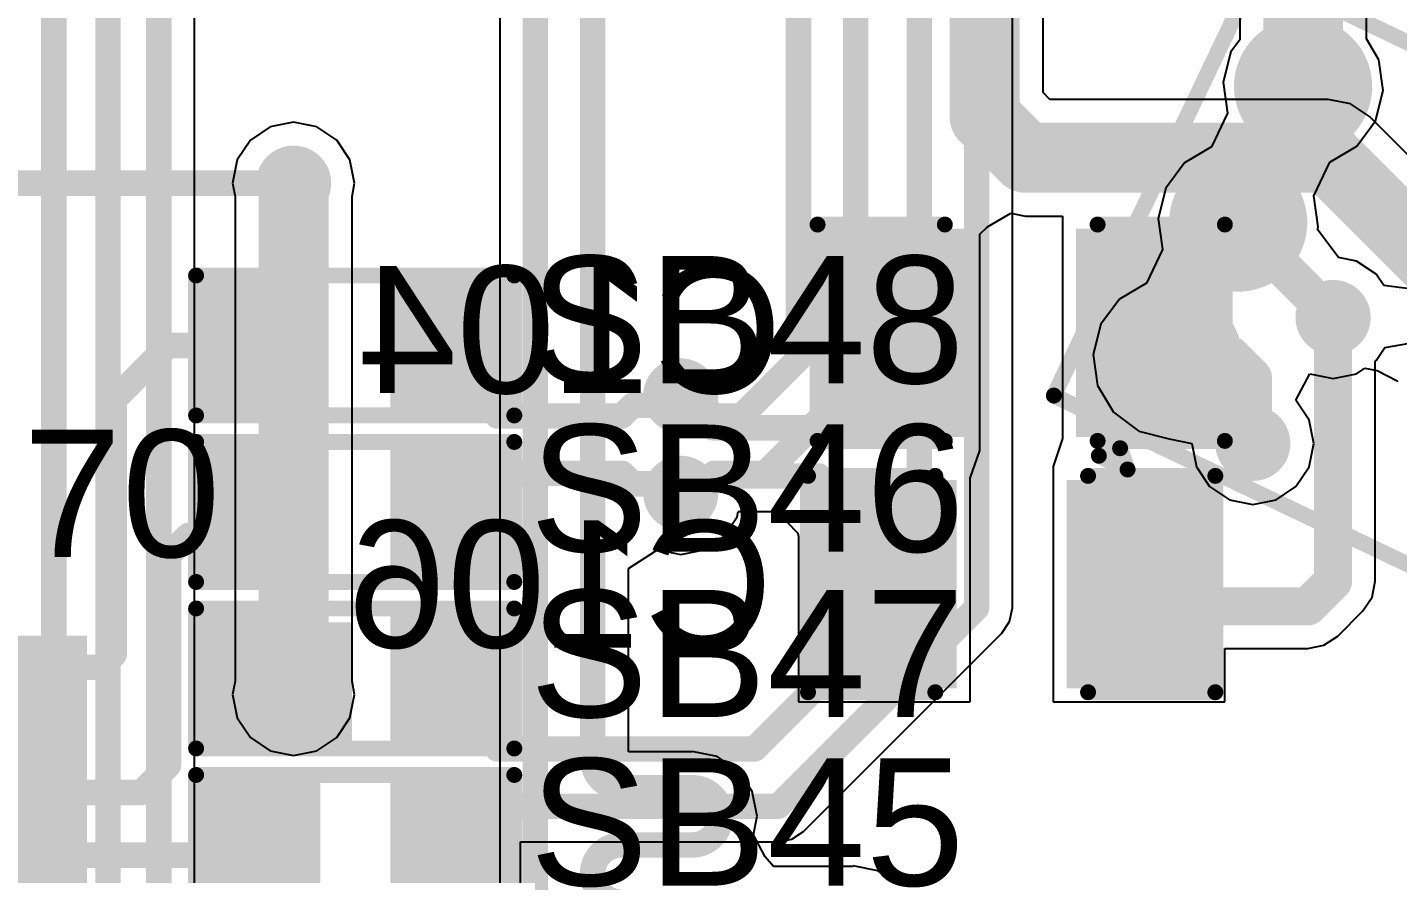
# Model space of a CAD drawing. Header units: millimetres. Extents: x -0.71 to 2.98, y -0.65 to 2.9.
# Drawn here: x 2.1167 to 2.5473, y 0.309 to 0.575 of the extents above; entities that cross this region are included whole.
import ezdxf

# ---------------------------------------------------------------- set-up
doc = ezdxf.new("R2010")
doc.units = ezdxf.units.MM
doc.header["$MEASUREMENT"] = 0
for name, color, linetype in [('BottomLayer', 5, 'Continuous'), ('BottomOverlay', 54, 'Continuous'), ('BottomPaste', 16, 'Continuous'), ('BottomSolder', 6, 'Continuous'), ('Mechanical2', 216, 'Continuous'), ('PadHoleLayer', 156, 'Continuous'), ('TopLayer', 1, 'Continuous'), ('TopOverlay', 2, 'Continuous'), ('TopPaste', 8, 'Continuous'), ('TopSolder', 216, 'Continuous'), ('ViaHoleLayer', 16, 'Continuous')]:
    doc.layers.add(name, color=color, linetype=linetype)
doc.styles.add('Arial', font='', dxfattribs={"height": 0.2})
doc.styles.get('Arial').set_extended_font_data('Arial')

# ---------------------------------------------------------------- blocks, each defined once
blk = doc.blocks.new('SPM0687LR5H_1_187')
at = {"layer": 'BottomSolder'}
h = blk.add_hatch(color=6, dxfattribs=at)
edge = h.paths.add_edge_path()
edge.add_arc((0, -0.03594), 0.004, 0, 360)
at = {"layer": 'PadHoleLayer'}
h = blk.add_hatch(color=156, dxfattribs=at)
edge = h.paths.add_edge_path()
edge.add_arc((0, -0.03594), 0.02018, 0, 360)
at = {"layer": 'TopLayer'}
h = blk.add_hatch(color=1, dxfattribs=at)
edge = h.paths.add_edge_path()
edge.add_arc((-0.0474, 0.06705), 0.01772, 0, 360)
h = blk.add_hatch(color=1, dxfattribs=at)
edge = h.paths.add_edge_path()
edge.add_arc((0, 0.06705), 0.01772, 0, 360)
h = blk.add_hatch(color=1, dxfattribs=at)
edge = h.paths.add_edge_path()
edge.add_arc((0.0474, 0.06705), 0.01772, 0, 360)
h = blk.add_hatch(color=1, dxfattribs=at)
edge = h.paths.add_edge_path()
edge.add_arc((0, -0.03594), 0.03299, 0, 360)
h = blk.add_hatch(color=1, dxfattribs=at)
edge = h.paths.add_edge_path()
edge.add_arc((-0.0474, -0.06705), 0.01772, 0, 360)
h = blk.add_hatch(color=1, dxfattribs=at)
edge = h.paths.add_edge_path()
edge.add_arc((0.0474, -0.06705), 0.01772, 0, 360)
at = {"layer": 'TopPaste'}
h = blk.add_hatch(color=8, dxfattribs=at)
edge = h.paths.add_edge_path()
edge.add_arc((-0.0474, 0.06705), 0.01772, 0, 360)
h = blk.add_hatch(color=8, dxfattribs=at)
edge = h.paths.add_edge_path()
edge.add_arc((0, 0.06705), 0.01772, 0, 360)
h = blk.add_hatch(color=8, dxfattribs=at)
edge = h.paths.add_edge_path()
edge.add_arc((0.0474, 0.06705), 0.01772, 0, 360)
h = blk.add_hatch(color=8, dxfattribs=at)
edge = h.paths.add_edge_path()
edge.add_arc((-0.0474, -0.06705), 0.01772, 0, 360)
h = blk.add_hatch(color=8, dxfattribs=at)
edge = h.paths.add_edge_path()
edge.add_arc((0.0474, -0.06705), 0.01772, 0, 360)
at = {"layer": 'TopSolder'}
h = blk.add_hatch(color=216, dxfattribs=at)
edge = h.paths.add_edge_path()
edge.add_arc((-0.0474, 0.06705), 0.02172, 0, 360)
h = blk.add_hatch(color=216, dxfattribs=at)
edge = h.paths.add_edge_path()
edge.add_arc((0, 0.06705), 0.02172, 0, 360)
h = blk.add_hatch(color=216, dxfattribs=at)
edge = h.paths.add_edge_path()
edge.add_arc((0.0474, 0.06705), 0.02172, 0, 360)
h = blk.add_hatch(color=216, dxfattribs=at)
edge = h.paths.add_edge_path()
edge.add_arc((0, -0.03594), 0.03699, 0, 360)
h = blk.add_hatch(color=216, dxfattribs=at)
edge = h.paths.add_edge_path()
edge.add_arc((-0.0474, -0.06705), 0.02172, 0, 360)
h = blk.add_hatch(color=216, dxfattribs=at)
edge = h.paths.add_edge_path()
edge.add_arc((0.0474, -0.06705), 0.02172, 0, 360)
at = {"layer": 'TopOverlay', "const_width": 0.005}
for points in [[(-0.07402, 0.09591), (0.07402, 0.09591)], [(-0.07402, 0.09591), (-0.07402, -0.10591)], [(0.07402, 0.09591), (0.07402, -0.10591)], [(-0.085, 0.075), (-0.08, 0.07)], [(-0.085, 0.075), (-0.085, 0.065)], [(-0.08, 0.07), (-0.085, 0.065)], [(-0.07402, -0.10591), (0.07402, -0.10591)]]:
    blk.add_lwpolyline(points, dxfattribs=at)
at = {"layer": 'TopOverlay', "const_width": 0.0025}
for points in [[(-0.07527, 0.09591, 1), (-0.07277, 0.09591, 1)], [(-0.07527, 0.09591, 1), (-0.07277, 0.09591, 1)], [(0.07277, 0.09591, 1), (0.07527, 0.09591, 1)], [(0.07277, 0.09591, 1), (0.07527, 0.09591, 1)], [(-0.08625, 0.075, 1), (-0.08375, 0.075, 1)], [(-0.08625, 0.075, 1), (-0.08375, 0.075, 1)], [(-0.08125, 0.07, 1), (-0.07875, 0.07, 1)], [(-0.08125, 0.07, 1), (-0.07875, 0.07, 1)], [(-0.08625, 0.065, 1), (-0.08375, 0.065, 1)], [(-0.08625, 0.065, 1), (-0.08375, 0.065, 1)], [(-0.07527, -0.10591, 1), (-0.07277, -0.10591, 1)], [(-0.07527, -0.10591, 1), (-0.07277, -0.10591, 1)], [(0.07277, -0.10591, 1), (0.07527, -0.10591, 1)], [(0.07277, -0.10591, 1), (0.07527, -0.10591, 1)]]:
    blk.add_lwpolyline(points, format="xyb", close=True, dxfattribs=at)
blk = doc.blocks.new('CAP_0805_B_198')
at = {"layer": 'BottomLayer'}
for points in [[(-0.06, 0.03), (-0.02, 0.03), (-0.02, -0.03), (-0.06, -0.03)], [(0.02, 0.03), (0.06, 0.03), (0.06, -0.03), (0.02, -0.03)]]:
    blk.add_hatch(color=5, dxfattribs=at).paths.add_polyline_path(points)
at = {"layer": 'BottomPaste'}
for points in [[(-0.06, 0.03), (-0.02, 0.03), (-0.02, -0.03), (-0.06, -0.03)], [(0.02, 0.03), (0.06, 0.03), (0.06, -0.03), (0.02, -0.03)]]:
    blk.add_hatch(color=16, dxfattribs=at).paths.add_polyline_path(points)
at = {"layer": 'BottomSolder'}
for points in [[(-0.06276, 0.03276), (-0.01724, 0.03276), (-0.01724, -0.03276), (-0.06276, -0.03276)], [(0.01724, 0.03276), (0.06276, 0.03276), (0.06276, -0.03276), (0.01724, -0.03276)]]:
    blk.add_hatch(color=6, dxfattribs=at).paths.add_polyline_path(points)
at = {"layer": 'BottomOverlay', "const_width": 0.005}
for points in [[(-0.064, -0.034), (-0.064, 0.034)], [(-0.064, 0.034), (-0.024, 0.034)], [(0.024, 0.034), (0.064, 0.034)], [(0.064, -0.034), (0.064, 0.034)], [(-0.064, -0.034), (-0.024, -0.034)], [(0.024, -0.034), (0.064, -0.034)]]:
    blk.add_lwpolyline(points, dxfattribs=at)
at = {"layer": 'BottomOverlay', "const_width": 0.0025}
for points in [[(-0.06525, 0.034, 1), (-0.06275, 0.034, 1)], [(-0.06525, 0.034, 1), (-0.06275, 0.034, 1)], [(-0.02525, 0.034, 1), (-0.02275, 0.034, 1)], [(0.02275, 0.034, 1), (0.02525, 0.034, 1)], [(0.06275, 0.034, 1), (0.06525, 0.034, 1)], [(0.06275, 0.034, 1), (0.06525, 0.034, 1)], [(-0.06525, -0.034, 1), (-0.06275, -0.034, 1)], [(-0.06525, -0.034, 1), (-0.06275, -0.034, 1)], [(-0.02525, -0.034, 1), (-0.02275, -0.034, 1)], [(0.02275, -0.034, 1), (0.02525, -0.034, 1)], [(0.06275, -0.034, 1), (0.06525, -0.034, 1)], [(0.06275, -0.034, 1), (0.06525, -0.034, 1)]]:
    blk.add_lwpolyline(points, format="xyb", close=True, dxfattribs=at)
blk = doc.blocks.new('CAP_0805_B_200')
at = {"layer": 'BottomLayer'}
for points in [[(-0.06, 0.03), (-0.02, 0.03), (-0.02, -0.03), (-0.06, -0.03)], [(0.02, 0.03), (0.06, 0.03), (0.06, -0.03), (0.02, -0.03)]]:
    blk.add_hatch(color=5, dxfattribs=at).paths.add_polyline_path(points)
at = {"layer": 'BottomPaste'}
for points in [[(-0.06, 0.03), (-0.02, 0.03), (-0.02, -0.03), (-0.06, -0.03)], [(0.02, 0.03), (0.06, 0.03), (0.06, -0.03), (0.02, -0.03)]]:
    blk.add_hatch(color=16, dxfattribs=at).paths.add_polyline_path(points)
at = {"layer": 'BottomSolder'}
for points in [[(-0.06276, 0.03276), (-0.01724, 0.03276), (-0.01724, -0.03276), (-0.06276, -0.03276)], [(0.01724, 0.03276), (0.06276, 0.03276), (0.06276, -0.03276), (0.01724, -0.03276)]]:
    blk.add_hatch(color=6, dxfattribs=at).paths.add_polyline_path(points)
at = {"layer": 'BottomOverlay', "const_width": 0.005}
for points in [[(-0.064, -0.034), (-0.064, 0.034)], [(-0.064, 0.034), (-0.024, 0.034)], [(0.024, 0.034), (0.064, 0.034)], [(0.064, -0.034), (0.064, 0.034)], [(-0.064, -0.034), (-0.024, -0.034)], [(0.024, -0.034), (0.064, -0.034)]]:
    blk.add_lwpolyline(points, dxfattribs=at)
at = {"layer": 'BottomOverlay', "const_width": 0.0025}
for points in [[(-0.06525, 0.034, 1), (-0.06275, 0.034, 1)], [(-0.06525, 0.034, 1), (-0.06275, 0.034, 1)], [(-0.02525, 0.034, 1), (-0.02275, 0.034, 1)], [(0.02275, 0.034, 1), (0.02525, 0.034, 1)], [(0.06275, 0.034, 1), (0.06525, 0.034, 1)], [(0.06275, 0.034, 1), (0.06525, 0.034, 1)], [(-0.06525, -0.034, 1), (-0.06275, -0.034, 1)], [(-0.06525, -0.034, 1), (-0.06275, -0.034, 1)], [(-0.02525, -0.034, 1), (-0.02275, -0.034, 1)], [(0.02275, -0.034, 1), (0.02525, -0.034, 1)], [(0.06275, -0.034, 1), (0.06525, -0.034, 1)], [(0.06275, -0.034, 1), (0.06525, -0.034, 1)]]:
    blk.add_lwpolyline(points, format="xyb", close=True, dxfattribs=at)
blk = doc.blocks.new('PCM1865DBTR_249')
at = {"layer": 'TopLayer'}
for points in [[(0.1437, 0.13189), (0.08465, 0.13189), (0.08465, 0.1437), (0.1437, 0.1437)], [(0.1437, 0.1122), (0.08465, 0.1122), (0.08465, 0.12402), (0.1437, 0.12402)], [(0.1437, 0.09252), (0.08465, 0.09252), (0.08465, 0.10433), (0.1437, 0.10433)], [(0.1437, 0.07283), (0.08465, 0.07283), (0.08465, 0.08465), (0.1437, 0.08465)]]:
    blk.add_hatch(color=1, dxfattribs=at).paths.add_polyline_path(points)
at = {"layer": 'TopPaste'}
for points in [[(0.1437, 0.13189), (0.08465, 0.13189), (0.08465, 0.1437), (0.1437, 0.1437)], [(0.1437, 0.1122), (0.08465, 0.1122), (0.08465, 0.12402), (0.1437, 0.12402)], [(0.1437, 0.09252), (0.08465, 0.09252), (0.08465, 0.10433), (0.1437, 0.10433)], [(0.1437, 0.07283), (0.08465, 0.07283), (0.08465, 0.08465), (0.1437, 0.08465)]]:
    blk.add_hatch(color=8, dxfattribs=at).paths.add_polyline_path(points)
at = {"layer": 'TopSolder'}
for points in [[(0.1477, 0.12789), (0.08065, 0.12789), (0.08065, 0.1477), (0.1477, 0.1477)], [(0.1477, 0.1082), (0.08065, 0.1082), (0.08065, 0.12802), (0.1477, 0.12802)], [(0.1477, 0.08852), (0.08065, 0.08852), (0.08065, 0.10833), (0.1477, 0.10833)], [(0.1477, 0.06883), (0.08065, 0.06883), (0.08065, 0.08865), (0.1477, 0.08865)]]:
    blk.add_hatch(color=216, dxfattribs=at).paths.add_polyline_path(points)
blk = doc.blocks.new('SOLDER_BRIDGE_255')
at = {"layer": 'TopLayer'}
for points in [[(-0.045, -0.0175), (-0.045, 0.0175), (-0.015, 0.0175), (-0.015, -0.0175)], [(0.015, -0.0175), (0.015, 0.0175), (0.045, 0.0175), (0.045, -0.0175)]]:
    blk.add_hatch(color=1, dxfattribs=at).paths.add_polyline_path(points)
at = {"layer": 'TopPaste'}
for points in [[(-0.045, -0.0175), (-0.045, 0.0175), (-0.015, 0.0175), (-0.015, -0.0175)], [(0.015, -0.0175), (0.015, 0.0175), (0.045, 0.0175), (0.045, -0.0175)]]:
    blk.add_hatch(color=8, dxfattribs=at).paths.add_polyline_path(points)
at = {"layer": 'TopSolder'}
for points in [[(-0.049, -0.0215), (-0.049, 0.0215), (-0.011, 0.0215), (-0.011, -0.0215)], [(0.011, -0.0215), (0.011, 0.0215), (0.049, 0.0215), (0.049, -0.0215)]]:
    blk.add_hatch(color=216, dxfattribs=at).paths.add_polyline_path(points)
at = {"layer": 'TopOverlay', "const_width": 0.005}
for points in [[(-0.05, 0.022), (-0.05, -0.022)], [(0.05, 0.022), (-0.05, 0.022)], [(0.05, 0.022), (0.05, -0.022)], [(0.05, -0.022), (-0.05, -0.022)]]:
    blk.add_lwpolyline(points, dxfattribs=at)
at = {"layer": 'TopOverlay', "const_width": 0.0025}
for points in [[(-0.05125, 0.022, 1), (-0.04875, 0.022, 1)], [(-0.05125, 0.022, 1), (-0.04875, 0.022, 1)], [(0.04875, 0.022, 1), (0.05125, 0.022, 1)], [(0.04875, 0.022, 1), (0.05125, 0.022, 1)], [(-0.05125, -0.022, 1), (-0.04875, -0.022, 1)], [(-0.05125, -0.022, 1), (-0.04875, -0.022, 1)], [(0.04875, -0.022, 1), (0.05125, -0.022, 1)], [(0.04875, -0.022, 1), (0.05125, -0.022, 1)]]:
    blk.add_lwpolyline(points, format="xyb", close=True, dxfattribs=at)
blk = doc.blocks.new('SOLDER_BRIDGE_256')
at = {"layer": 'TopLayer'}
for points in [[(-0.045, -0.0175), (-0.045, 0.0175), (-0.015, 0.0175), (-0.015, -0.0175)], [(0.015, -0.0175), (0.015, 0.0175), (0.045, 0.0175), (0.045, -0.0175)]]:
    blk.add_hatch(color=1, dxfattribs=at).paths.add_polyline_path(points)
at = {"layer": 'TopPaste'}
for points in [[(-0.045, -0.0175), (-0.045, 0.0175), (-0.015, 0.0175), (-0.015, -0.0175)], [(0.015, -0.0175), (0.015, 0.0175), (0.045, 0.0175), (0.045, -0.0175)]]:
    blk.add_hatch(color=8, dxfattribs=at).paths.add_polyline_path(points)
at = {"layer": 'TopSolder'}
for points in [[(-0.049, -0.0215), (-0.049, 0.0215), (-0.011, 0.0215), (-0.011, -0.0215)], [(0.011, -0.0215), (0.011, 0.0215), (0.049, 0.0215), (0.049, -0.0215)]]:
    blk.add_hatch(color=216, dxfattribs=at).paths.add_polyline_path(points)
at = {"layer": 'TopOverlay', "const_width": 0.005}
for points in [[(-0.05, 0.022), (-0.05, -0.022)], [(0.05, 0.022), (-0.05, 0.022)], [(0.05, 0.022), (0.05, -0.022)], [(0.05, -0.022), (-0.05, -0.022)]]:
    blk.add_lwpolyline(points, dxfattribs=at)
at = {"layer": 'TopOverlay', "const_width": 0.0025}
for points in [[(-0.05125, 0.022, 1), (-0.04875, 0.022, 1)], [(-0.05125, 0.022, 1), (-0.04875, 0.022, 1)], [(0.04875, 0.022, 1), (0.05125, 0.022, 1)], [(0.04875, 0.022, 1), (0.05125, 0.022, 1)], [(-0.05125, -0.022, 1), (-0.04875, -0.022, 1)], [(-0.05125, -0.022, 1), (-0.04875, -0.022, 1)], [(0.04875, -0.022, 1), (0.05125, -0.022, 1)], [(0.04875, -0.022, 1), (0.05125, -0.022, 1)]]:
    blk.add_lwpolyline(points, format="xyb", close=True, dxfattribs=at)
blk = doc.blocks.new('SOLDER_BRIDGE_257')
at = {"layer": 'TopLayer'}
for points in [[(-0.045, -0.0175), (-0.045, 0.0175), (-0.015, 0.0175), (-0.015, -0.0175)], [(0.015, -0.0175), (0.015, 0.0175), (0.045, 0.0175), (0.045, -0.0175)]]:
    blk.add_hatch(color=1, dxfattribs=at).paths.add_polyline_path(points)
at = {"layer": 'TopPaste'}
for points in [[(-0.045, -0.0175), (-0.045, 0.0175), (-0.015, 0.0175), (-0.015, -0.0175)], [(0.015, -0.0175), (0.015, 0.0175), (0.045, 0.0175), (0.045, -0.0175)]]:
    blk.add_hatch(color=8, dxfattribs=at).paths.add_polyline_path(points)
at = {"layer": 'TopSolder'}
for points in [[(-0.049, -0.0215), (-0.049, 0.0215), (-0.011, 0.0215), (-0.011, -0.0215)], [(0.011, -0.0215), (0.011, 0.0215), (0.049, 0.0215), (0.049, -0.0215)]]:
    blk.add_hatch(color=216, dxfattribs=at).paths.add_polyline_path(points)
at = {"layer": 'TopOverlay', "const_width": 0.005}
for points in [[(-0.05, 0.022), (-0.05, -0.022)], [(0.05, 0.022), (-0.05, 0.022)], [(0.05, 0.022), (0.05, -0.022)], [(0.05, -0.022), (-0.05, -0.022)]]:
    blk.add_lwpolyline(points, dxfattribs=at)
at = {"layer": 'TopOverlay', "const_width": 0.0025}
for points in [[(-0.05125, 0.022, 1), (-0.04875, 0.022, 1)], [(-0.05125, 0.022, 1), (-0.04875, 0.022, 1)], [(0.04875, 0.022, 1), (0.05125, 0.022, 1)], [(0.04875, 0.022, 1), (0.05125, 0.022, 1)], [(-0.05125, -0.022, 1), (-0.04875, -0.022, 1)], [(-0.05125, -0.022, 1), (-0.04875, -0.022, 1)], [(0.04875, -0.022, 1), (0.05125, -0.022, 1)], [(0.04875, -0.022, 1), (0.05125, -0.022, 1)]]:
    blk.add_lwpolyline(points, format="xyb", close=True, dxfattribs=at)
blk = doc.blocks.new('SOLDER_BRIDGE_258')
at = {"layer": 'TopLayer'}
for points in [[(-0.045, -0.0175), (-0.045, 0.0175), (-0.015, 0.0175), (-0.015, -0.0175)], [(0.015, -0.0175), (0.015, 0.0175), (0.045, 0.0175), (0.045, -0.0175)]]:
    blk.add_hatch(color=1, dxfattribs=at).paths.add_polyline_path(points)
at = {"layer": 'TopPaste'}
for points in [[(-0.045, -0.0175), (-0.045, 0.0175), (-0.015, 0.0175), (-0.015, -0.0175)], [(0.015, -0.0175), (0.015, 0.0175), (0.045, 0.0175), (0.045, -0.0175)]]:
    blk.add_hatch(color=8, dxfattribs=at).paths.add_polyline_path(points)
at = {"layer": 'TopSolder'}
for points in [[(-0.049, -0.0215), (-0.049, 0.0215), (-0.011, 0.0215), (-0.011, -0.0215)], [(0.011, -0.0215), (0.011, 0.0215), (0.049, 0.0215), (0.049, -0.0215)]]:
    blk.add_hatch(color=216, dxfattribs=at).paths.add_polyline_path(points)
at = {"layer": 'TopOverlay', "const_width": 0.005}
for points in [[(-0.05, 0.022), (-0.05, -0.022)], [(0.05, 0.022), (-0.05, 0.022)], [(0.05, 0.022), (0.05, -0.022)], [(0.05, -0.022), (-0.05, -0.022)]]:
    blk.add_lwpolyline(points, dxfattribs=at)
at = {"layer": 'TopOverlay', "const_width": 0.0025}
for points in [[(-0.05125, 0.022, 1), (-0.04875, 0.022, 1)], [(-0.05125, 0.022, 1), (-0.04875, 0.022, 1)], [(0.04875, 0.022, 1), (0.05125, 0.022, 1)], [(0.04875, 0.022, 1), (0.05125, 0.022, 1)], [(-0.05125, -0.022, 1), (-0.04875, -0.022, 1)], [(-0.05125, -0.022, 1), (-0.04875, -0.022, 1)], [(0.04875, -0.022, 1), (0.05125, -0.022, 1)], [(0.04875, -0.022, 1), (0.05125, -0.022, 1)]]:
    blk.add_lwpolyline(points, format="xyb", close=True, dxfattribs=at)

msp = doc.modelspace()

# ---------------------------------------------------------------- hatches: boundary and pattern name
at = {"layer": 'BottomLayer'}
h = msp.add_hatch(color=5, dxfattribs=at)
edge = h.paths.add_edge_path()
edge.add_arc((2.20033, 0.526), 0.01181, 0, 360)
h = msp.add_hatch(color=5, dxfattribs=at)
edge = h.paths.add_edge_path()
edge.add_arc((2.527, 0.4838), 0.01181, 0, 360)
h = msp.add_hatch(color=5, dxfattribs=at)
edge = h.paths.add_edge_path()
edge.add_arc((2.322, 0.45914), 0.01181, 0, 360)
h = msp.add_hatch(color=5, dxfattribs=at)
edge = h.paths.add_edge_path()
edge.add_arc((2.50178, 0.44422), 0.01181, 0, 360)
h = msp.add_hatch(color=5, dxfattribs=at)
edge = h.paths.add_edge_path()
edge.add_arc((2.322, 0.42852), 0.01181, 0, 360)
h = msp.add_hatch(color=5, dxfattribs=at)
edge = h.paths.add_edge_path()
edge.add_arc((2.20033, 0.36533), 0.01181, 0, 360)
at = {"layer": 'BottomSolder'}
h = msp.add_hatch(color=6, dxfattribs=at)
edge = h.paths.add_edge_path()
edge.add_arc((2.20033, 0.526), 0.00791, 0, 360)
h = msp.add_hatch(color=6, dxfattribs=at)
edge = h.paths.add_edge_path()
edge.add_arc((2.527, 0.4838), 0.00791, 0, 360)
h = msp.add_hatch(color=6, dxfattribs=at)
edge = h.paths.add_edge_path()
edge.add_arc((2.322, 0.45914), 0.00791, 0, 360)
h = msp.add_hatch(color=6, dxfattribs=at)
edge = h.paths.add_edge_path()
edge.add_arc((2.50178, 0.44422), 0.00791, 0, 360)
h = msp.add_hatch(color=6, dxfattribs=at)
edge = h.paths.add_edge_path()
edge.add_arc((2.322, 0.42852), 0.00791, 0, 360)
h = msp.add_hatch(color=6, dxfattribs=at)
edge = h.paths.add_edge_path()
edge.add_arc((2.20033, 0.36533), 0.00791, 0, 360)
at = {"layer": 'TopLayer'}
h = msp.add_hatch(color=1, dxfattribs=at)
edge = h.paths.add_edge_path()
edge.add_arc((2.20033, 0.526), 0.01181, 0, 360)
h = msp.add_hatch(color=1, dxfattribs=at)
edge = h.paths.add_edge_path()
edge.add_arc((2.527, 0.4838), 0.01181, 0, 360)
h = msp.add_hatch(color=1, dxfattribs=at)
edge = h.paths.add_edge_path()
edge.add_arc((2.322, 0.45914), 0.01181, 0, 360)
h = msp.add_hatch(color=1, dxfattribs=at)
edge = h.paths.add_edge_path()
edge.add_arc((2.50178, 0.44422), 0.01181, 0, 360)
h = msp.add_hatch(color=1, dxfattribs=at)
edge = h.paths.add_edge_path()
edge.add_arc((2.322, 0.42852), 0.01181, 0, 360)
msp.add_hatch(color=1, dxfattribs=at).paths.add_polyline_path([(2.174, 0.34833), (2.21869, 0.34833), (2.21869, 0.388), (2.174, 0.388)])
h = msp.add_hatch(color=1, dxfattribs=at)
edge = h.paths.add_edge_path()
edge.add_arc((2.20033, 0.36533), 0.01181, 0, 360)
at = {"layer": 'TopSolder'}
h = msp.add_hatch(color=216, dxfattribs=at)
edge = h.paths.add_edge_path()
edge.add_arc((2.20033, 0.526), 0.00791, 0, 360)
h = msp.add_hatch(color=216, dxfattribs=at)
edge = h.paths.add_edge_path()
edge.add_arc((2.527, 0.4838), 0.00791, 0, 360)
h = msp.add_hatch(color=216, dxfattribs=at)
edge = h.paths.add_edge_path()
edge.add_arc((2.322, 0.45914), 0.00791, 0, 360)
h = msp.add_hatch(color=216, dxfattribs=at)
edge = h.paths.add_edge_path()
edge.add_arc((2.50178, 0.44422), 0.00791, 0, 360)
h = msp.add_hatch(color=216, dxfattribs=at)
edge = h.paths.add_edge_path()
edge.add_arc((2.322, 0.42852), 0.00791, 0, 360)
h = msp.add_hatch(color=216, dxfattribs=at)
edge = h.paths.add_edge_path()
edge.add_arc((2.20033, 0.36533), 0.00791, 0, 360)
at = {"layer": 'ViaHoleLayer'}
h = msp.add_hatch(color=16, dxfattribs=at)
edge = h.paths.add_edge_path()
edge.add_arc((2.20033, 0.526), 0.00591, 0, 360)
h = msp.add_hatch(color=16, dxfattribs=at)
edge = h.paths.add_edge_path()
edge.add_arc((2.527, 0.4838), 0.00591, 0, 360)
h = msp.add_hatch(color=16, dxfattribs=at)
edge = h.paths.add_edge_path()
edge.add_arc((2.322, 0.45914), 0.00591, 0, 360)
h = msp.add_hatch(color=16, dxfattribs=at)
edge = h.paths.add_edge_path()
edge.add_arc((2.50178, 0.44422), 0.00591, 0, 360)
h = msp.add_hatch(color=16, dxfattribs=at)
edge = h.paths.add_edge_path()
edge.add_arc((2.322, 0.42852), 0.00591, 0, 360)
h = msp.add_hatch(color=16, dxfattribs=at)
edge = h.paths.add_edge_path()
edge.add_arc((2.20033, 0.36533), 0.00591, 0, 360)

# ---------------------------------------------------------------- linework, layer by layer
at = {"layer": 'BottomLayer'}
for p, q in [((2.16922, 0.20765), (2.16922, 1.43314)), ((2.2651, 0.69304), (2.2651, 0.1482)), ((2.43585, 0.55449), (2.43585, 0.58358)), ((2.43799, 0.55235), (2.43585, 0.55449)), ((2.52542, 0.55235), (2.43799, 0.55235)), ((2.53244, 0.55096), (2.52542, 0.55235)), ((2.5384, 0.54698), (2.53244, 0.55096)), ((2.5861, 0.49928), (2.5384, 0.54698)), ((2.19299, 0.54372), (2.18677, 0.53956)), ((2.20033, 0.54518), (2.19299, 0.54372)), ((2.20767, 0.54372), (2.20033, 0.54518)), ((2.2139, 0.53956), (2.20767, 0.54372)), ((2.18677, 0.53956), (2.18261, 0.53334)), ((2.21805, 0.53334), (2.2139, 0.53956)), ((2.18261, 0.53334), (2.18115, 0.526)), ((2.21951, 0.526), (2.21805, 0.53334)), ((2.18115, 0.526), (2.18198, 0.52184)), ((2.21869, 0.52184), (2.21951, 0.526)), ((2.18198, 0.52184), (2.18198, 0.36949)), ((2.21869, 0.36949), (2.21869, 0.52184)), ((2.41841, 0.51226), (2.42577, 0.51657)), ((2.42577, 0.51657), (2.43039, 0.51565)), ((2.43039, 0.51565), (2.442, 0.51565)), ((2.442, 0.51565), (2.442, 0.44576)), ((2.416, 0.50994), (2.41841, 0.51226)), ((2.416, 0.442), (2.416, 0.50994)), ((2.54056, 0.47024), (2.54331, 0.47435)), ((2.54331, 0.47435), (2.55356, 0.47617)), ((2.54025, 0.47003), (2.54056, 0.47024)), ((2.54025, 0.40092), (2.54025, 0.47003)), ((2.442, 0.44576), (2.439, 0.437)), ((2.413, 0.43324), (2.416, 0.442)), ((2.416, 0.442), (2.416, 0.442)), ((2.416, 0.442), (2.416, 0.442)), ((2.439, 0.437), (2.439, 0.437)), ((2.439, 0.437), (2.439, 0.437)), ((2.439, 0.437), (2.439, 0.363)), ((2.413, 0.363), (2.413, 0.43324)), ((2.33972, 0.42118), (2.34004, 0.42278)), ((2.34004, 0.42278), (2.35221, 0.42278)), ((2.35221, 0.42278), (2.35878, 0.416)), ((2.33556, 0.41496), (2.33972, 0.42118)), ((2.32934, 0.4108), (2.33556, 0.41496)), ((2.35878, 0.416), (2.359, 0.41492)), ((2.359, 0.41492), (2.359, 0.363)), ((2.30553, 0.40488), (2.31412, 0.41045)), ((2.31412, 0.41045), (2.31553, 0.41063)), ((2.31553, 0.41063), (2.322, 0.40934)), ((2.322, 0.40934), (2.32934, 0.4108)), ((2.30553, 0.376), (2.30553, 0.40488)), ((2.53925, 0.39585), (2.54025, 0.40092)), ((2.53637, 0.39155), (2.53925, 0.39585)), ((2.52845, 0.38363), (2.53637, 0.39155)), ((2.52415, 0.38075), (2.52845, 0.38363)), ((2.493, 0.363), (2.493, 0.37975)), ((2.493, 0.37975), (2.51908, 0.37975)), ((2.51908, 0.37975), (2.52415, 0.38075)), ((2.30553, 0.34722), (2.30553, 0.376)), ((2.18198, 0.36949), (2.18115, 0.36533)), ((2.21951, 0.36533), (2.21869, 0.36949)), ((2.18115, 0.36533), (2.18261, 0.35799)), ((2.21805, 0.35799), (2.21951, 0.36533)), ((2.359, 0.363), (2.413, 0.363)), ((2.439, 0.363), (2.493, 0.363)), ((2.18261, 0.35799), (2.18677, 0.35177)), ((2.2139, 0.35177), (2.21805, 0.35799)), ((2.18677, 0.35177), (2.19299, 0.34761)), ((2.20767, 0.34761), (2.2139, 0.35177)), ((2.19299, 0.34761), (2.20033, 0.34615)), ((2.20033, 0.34615), (2.20767, 0.34761)), ((2.3256, 0.34722), (2.30553, 0.34722)), ((2.3334, 0.34584), (2.3256, 0.34739)), ((2.3256, 0.34739), (2.3256, 0.34722)), ((2.33467, 0.34499), (2.3334, 0.34584)), ((2.34002, 0.34142), (2.33467, 0.34499)), ((2.34444, 0.3348), (2.34002, 0.34142)), ((2.34599, 0.327), (2.34444, 0.3348)), ((2.34484, 0.32122), (2.34599, 0.327)), ((2.34858, 0.31426), (2.34484, 0.32122)), ((2.35113, 0.31122), (2.34858, 0.31426)), ((2.37618, 0.31122), (2.35113, 0.31122)), ((2.38399, 0.30984), (2.37618, 0.31139)), ((2.37618, 0.31139), (2.37618, 0.31122)), ((2.38526, 0.30899), (2.38399, 0.30984))]:
    msp.add_line(p, q, dxfattribs=at)
for points, const_width in [([(2.158, 0.203), (2.158, 1.817)], 0.008), ([(2.142, 0.173), (2.142, 1.809)], 0.008), ([(2.125, 0.20014), (2.125, 1.775)], 0.008), ([(2.29431, 0.376), (2.29431, 0.70514)], 0.008), ([(2.27631, 0.14054), (2.27631, 0.69769)], 0.008), ([(2.4175, 0.54689), (2.4175, 0.6641)], 0.022), ([(2.4175, 0.54689), (2.43039, 0.534)], 0.022), ([(2.43039, 0.534), (2.52542, 0.534)], 0.022), ([(2.52542, 0.534), (2.59014, 0.46928)], 0.022), ([(2.20033, 0.36533), (2.20033, 0.526)], 0.022), ([(2.527, 0.40092), (2.527, 0.4838)], 0.012), ([(2.389, 0.469), (2.389, 0.479)], 0.008), ([(2.47, 0.472), (2.49475, 0.472)], 0.012), ([(2.49475, 0.472), (2.50178, 0.46497)], 0.012), ([(2.36912, 0.44912), (2.389, 0.469)], 0.008), ([(2.50178, 0.44422), (2.50178, 0.46497)], 0.012), ([(2.322, 0.45914), (2.33202, 0.44912)], 0.008), ([(2.33202, 0.44912), (2.36912, 0.44912)], 0.008), ([(2.33171, 0.434), (2.36531, 0.434)], 0.008), ([(2.36531, 0.434), (2.37, 0.42931)], 0.008), ([(2.37, 0.416), (2.37, 0.42931)], 0.008), ([(2.37, 0.416), (2.386, 0.4)], 0.008), ([(2.51908, 0.393), (2.527, 0.40092)], 0.012), ([(2.466, 0.393), (2.51908, 0.393)], 0.012), ([(2.29431, 0.345), (2.29431, 0.376)], 0.008), ([(2.30331, 0.336), (2.3256, 0.336)], 0.008), ([(2.30331, 0.318), (2.3256, 0.318)], 0.008)]:
    msp.add_lwpolyline(points, dxfattribs=dict(at, const_width=const_width))
for points, const_width in [([(2.412, 0.54689, 1), (2.423, 0.54689, 1)], 0.011), ([(2.412, 0.54689, 1), (2.423, 0.54689, 1)], 0.011), ([(2.42489, 0.534, 1), (2.43589, 0.534, 1)], 0.011), ([(2.42489, 0.534, 1), (2.43589, 0.534, 1)], 0.011), ([(2.51992, 0.534, 1), (2.53092, 0.534, 1)], 0.011), ([(2.51992, 0.534, 1), (2.53092, 0.534, 1)], 0.011), ([(2.19483, 0.526, 1), (2.20583, 0.526, 1)], 0.011), ([(2.524, 0.4838, 1), (2.53, 0.4838, 1)], 0.006), ([(2.387, 0.479, 1), (2.391, 0.479, 1)], 0.004), ([(2.467, 0.472, 1), (2.473, 0.472, 1)], 0.006), ([(2.49175, 0.472, 1), (2.49775, 0.472, 1)], 0.006), ([(2.49175, 0.472, 1), (2.49775, 0.472, 1)], 0.006), ([(2.387, 0.469, 1), (2.391, 0.469, 1)], 0.004), ([(2.387, 0.469, 1), (2.391, 0.469, 1)], 0.004), ([(2.49878, 0.46497, 1), (2.50478, 0.46497, 1)], 0.006), ([(2.49878, 0.46497, 1), (2.50478, 0.46497, 1)], 0.006), ([(2.32, 0.45914, 1), (2.324, 0.45914, 1)], 0.004), ([(2.33002, 0.44912, 1), (2.33402, 0.44912, 1)], 0.004), ([(2.33002, 0.44912, 1), (2.33402, 0.44912, 1)], 0.004), ([(2.36712, 0.44912, 1), (2.37112, 0.44912, 1)], 0.004), ([(2.36712, 0.44912, 1), (2.37112, 0.44912, 1)], 0.004), ([(2.49878, 0.44422, 1), (2.50478, 0.44422, 1)], 0.006), ([(2.32971, 0.434, 1), (2.33371, 0.434, 1)], 0.004), ([(2.36331, 0.434, 1), (2.36731, 0.434, 1)], 0.004), ([(2.36331, 0.434, 1), (2.36731, 0.434, 1)], 0.004), ([(2.368, 0.42931, 1), (2.372, 0.42931, 1)], 0.004), ([(2.368, 0.42931, 1), (2.372, 0.42931, 1)], 0.004), ([(2.368, 0.416, 1), (2.372, 0.416, 1)], 0.004), ([(2.368, 0.416, 1), (2.372, 0.416, 1)], 0.004), ([(2.524, 0.40092, 1), (2.53, 0.40092, 1)], 0.006), ([(2.524, 0.40092, 1), (2.53, 0.40092, 1)], 0.006), ([(2.384, 0.4, 1), (2.388, 0.4, 1)], 0.004), ([(2.463, 0.393, 1), (2.469, 0.393, 1)], 0.006), ([(2.51608, 0.393, 1), (2.52208, 0.393, 1)], 0.006), ([(2.51608, 0.393, 1), (2.52208, 0.393, 1)], 0.006), ([(2.29231, 0.376, 1), (2.29631, 0.376, 1)], 0.004), ([(2.29231, 0.376, 1), (2.29631, 0.376, 1)], 0.004), ([(2.19483, 0.36533, 1), (2.20583, 0.36533, 1)], 0.011), ([(2.29231, 0.345, 1), (2.29631, 0.345, 1)], 0.004), ([(2.29231, 0.345, 1), (2.29631, 0.345, 1)], 0.004), ([(2.30131, 0.336, 1), (2.30531, 0.336, 1)], 0.004), ([(2.30131, 0.336, 1), (2.30531, 0.336, 1)], 0.004), ([(2.3236, 0.336, 1), (2.3276, 0.336, 1)], 0.004), ([(2.3236, 0.336, 1), (2.3276, 0.336, 1)], 0.004), ([(2.30131, 0.318, 1), (2.30531, 0.318, 1)], 0.004), ([(2.30131, 0.318, 1), (2.30531, 0.318, 1)], 0.004), ([(2.3236, 0.318, 1), (2.3276, 0.318, 1)], 0.004), ([(2.3236, 0.318, 1), (2.3276, 0.318, 1)], 0.004)]:
    msp.add_lwpolyline(points, format="xyb", close=True, dxfattribs=dict(at, const_width=const_width))
at = {"layer": 'BottomLayer', "const_width": 0.008}
for points in [[(2.30331, 0.336, -0.414214), (2.29431, 0.345)], [(2.3256, 0.336, -1), (2.3256, 0.318)], [(2.30331, 0.3, -1), (2.30331, 0.318)]]:
    msp.add_lwpolyline(points, format="xyb", dxfattribs=at)
at = {"layer": 'Mechanical2', "const_width": 0.01}
msp.add_lwpolyline([(2.97335, 1.12706, 1), (-0.56996, 1.12706, 1)], format="xyb", close=True, dxfattribs=at)
at = {"layer": 'TopLayer'}
for p, q in [((2.42622, 0.39254), (2.42622, 0.68738)), ((2.4977, 0.65858), (2.4977, 0.57109)), ((2.53747, 0.57133), (2.53747, 0.65858)), ((2.4977, 0.57109), (2.49484, 0.56725)), ((2.54134, 0.56482), (2.53747, 0.57133)), ((2.49484, 0.56725), (2.49242, 0.55772)), ((2.54275, 0.55509), (2.54134, 0.56482)), ((2.49242, 0.55772), (2.49383, 0.54799)), ((2.54033, 0.54556), (2.54275, 0.55509)), ((2.49383, 0.54799), (2.48876, 0.53738)), ((2.53445, 0.53768), (2.54033, 0.54556)), ((2.48876, 0.53738), (2.48031, 0.53235)), ((2.526, 0.53265), (2.53445, 0.53768)), ((2.48031, 0.53235), (2.47443, 0.52447)), ((2.52093, 0.52203), (2.526, 0.53265)), ((2.47443, 0.52447), (2.47201, 0.51494)), ((2.52234, 0.5123), (2.52093, 0.52203)), ((2.47201, 0.51494), (2.47342, 0.50521)), ((2.52212, 0.51143), (2.52234, 0.5123)), ((2.52867, 0.50265), (2.52212, 0.51143)), ((2.47342, 0.50521), (2.46836, 0.49459)), ((2.53434, 0.50152), (2.52867, 0.50265)), ((2.54056, 0.49736), (2.53434, 0.50152)), ((2.54291, 0.49385), (2.54056, 0.49736)), ((2.46836, 0.49459), (2.45991, 0.48957)), ((2.55183, 0.49267), (2.54291, 0.49385)), ((2.45991, 0.48957), (2.45402, 0.48169)), ((2.45402, 0.48169), (2.4516, 0.47216)), ((2.4516, 0.47216), (2.45302, 0.46243)), ((2.51534, 0.45779), (2.51966, 0.46608)), ((2.51966, 0.46608), (2.527, 0.46462)), ((2.527, 0.46462), (2.53434, 0.46608)), ((2.53434, 0.46608), (2.537, 0.46785)), ((2.537, 0.46785), (2.54082, 0.46709)), ((2.54082, 0.46709), (2.54719, 0.46386)), ((2.45302, 0.46243), (2.45804, 0.45398)), ((2.54719, 0.46386), (2.54738, 0.46368)), ((2.5195, 0.45156), (2.51534, 0.45779)), ((2.45804, 0.45398), (2.46592, 0.44809)), ((2.46592, 0.44809), (2.47545, 0.44567)), ((2.52096, 0.44422), (2.5195, 0.45156)), ((2.47545, 0.44567), (2.4826, 0.44422)), ((2.4826, 0.44422), (2.48406, 0.43688)), ((2.5195, 0.43688), (2.52096, 0.44422)), ((2.48406, 0.43688), (2.48821, 0.43066)), ((2.51534, 0.43066), (2.5195, 0.43688)), ((2.48821, 0.43066), (2.49444, 0.4265)), ((2.50912, 0.4265), (2.51534, 0.43066)), ((2.49444, 0.4265), (2.50178, 0.42504)), ((2.50178, 0.42504), (2.50912, 0.4265)), ((2.42536, 0.38825), (2.42622, 0.39254)), ((2.42622, 0.39254), (2.42622, 0.39254)), ((2.42293, 0.38461), (2.42536, 0.38825)), ((2.36055, 0.32224), (2.42293, 0.38461)), ((2.42293, 0.38461), (2.42293, 0.38461)), ((2.27169, 0.2935), (2.27169, 0.31895)), ((2.27169, 0.31895), (2.35262, 0.31895)), ((2.35262, 0.31895), (2.35691, 0.3198)), ((2.35262, 0.31895), (2.35262, 0.31895)), ((2.35691, 0.3198), (2.36055, 0.32224))]:
    msp.add_line(p, q, dxfattribs=at)
for points, const_width in [([(2.415, 0.39254), (2.415, 0.68738)], 0.008), ([(2.397, 0.4), (2.397, 0.67993)], 0.008), ([(2.51758, 0.55641), (2.51758, 0.65858)], 0.025), ([(2.377, 0.46325), (2.377, 0.63046)], 0.008), ([(2.359, 0.47071), (2.359, 0.623)], 0.008), ([(2.067, 0.526), (2.20033, 0.526)], 0.008), ([(2.49718, 0.51362), (2.527, 0.4838)], 0.012), ([(2.144, 0.458), (2.161, 0.475)], 0.008), ([(2.161, 0.475), (2.18969, 0.475)], 0.008), ([(2.24969, 0.4675), (2.24969, 0.47)], 0.008), ([(2.34112, 0.45283), (2.359, 0.47071)], 0.008), ([(2.47677, 0.47084), (2.50178, 0.44583)], 0.012), ([(2.24969, 0.4675), (2.26436, 0.45283)], 0.008), ([(2.34858, 0.43483), (2.377, 0.46325)], 0.008), ([(2.144, 0.378), (2.144, 0.458)], 0.008), ([(2.31901, 0.45616), (2.322, 0.45914)], 0.008), ([(2.322, 0.45914), (2.32623, 0.45914)], 0.008), ([(2.32623, 0.45914), (2.33254, 0.45283)], 0.008), ([(2.26436, 0.45283), (2.30354, 0.45283)], 0.008), ([(2.30354, 0.45283), (2.30687, 0.45616)], 0.008), ([(2.30687, 0.45616), (2.31901, 0.45616)], 0.008), ([(2.33254, 0.45283), (2.34112, 0.45283)], 0.008), ([(2.50178, 0.44422), (2.50178, 0.44583)], 0.012), ([(2.24969, 0.42017), (2.26436, 0.43483)], 0.008), ([(2.26436, 0.43483), (2.30354, 0.43483)], 0.008), ([(2.30354, 0.43483), (2.30687, 0.43151)], 0.008), ([(2.30687, 0.43151), (2.31901, 0.43151)], 0.008), ([(2.31901, 0.43151), (2.322, 0.42852)], 0.008), ([(2.32623, 0.42852), (2.33254, 0.43483)], 0.008), ([(2.33254, 0.43483), (2.34858, 0.43483)], 0.008), ([(2.322, 0.42852), (2.32623, 0.42852)], 0.008), ([(2.18238, 0.41535), (2.18969, 0.42267)], 0.008), ([(2.24969, 0.41767), (2.24969, 0.42017)], 0.008), ([(2.161, 0.40897), (2.16738, 0.41535)], 0.008), ([(2.16738, 0.41535), (2.18238, 0.41535)], 0.008), ([(2.161, 0.343), (2.161, 0.40897)], 0.008), ([(2.34517, 0.34817), (2.397, 0.4)], 0.008), ([(2.35262, 0.33017), (2.415, 0.39254)], 0.008), ([(2.13986, 0.37386), (2.144, 0.378)], 0.008), ([(2.10187, 0.37386), (2.13986, 0.37386)], 0.008), ([(2.18969, 0.36533), (2.20033, 0.36533)], 0.022), ([(2.24969, 0.36283), (2.24969, 0.36533)], 0.008), ([(2.24969, 0.36283), (2.26436, 0.34817)], 0.008), ([(2.26436, 0.34817), (2.34517, 0.34817)], 0.008), ([(2.15249, 0.33449), (2.161, 0.343)], 0.008), ([(2.10187, 0.33449), (2.15249, 0.33449)], 0.008), ([(2.24969, 0.3155), (2.26436, 0.33017)], 0.008), ([(2.26436, 0.33017), (2.35262, 0.33017)], 0.008), ([(2.10187, 0.3148), (2.18789, 0.3148)], 0.008), ([(2.18789, 0.3148), (2.18969, 0.313)], 0.008), ([(2.24969, 0.313), (2.24969, 0.3155)], 0.008)]:
    msp.add_lwpolyline(points, dxfattribs=dict(at, const_width=const_width))
for points, const_width in [([(2.51133, 0.55641, 1), (2.52383, 0.55641, 1)], 0.0125), ([(2.19833, 0.526, 1), (2.20233, 0.526, 1)], 0.004), ([(2.49418, 0.51362, 1), (2.50018, 0.51362, 1)], 0.006), ([(2.524, 0.4838, 1), (2.53, 0.4838, 1)], 0.006), ([(2.159, 0.475, 1), (2.163, 0.475, 1)], 0.004), ([(2.159, 0.475, 1), (2.163, 0.475, 1)], 0.004), ([(2.18769, 0.475, 1), (2.19169, 0.475, 1)], 0.004), ([(2.24769, 0.47, 1), (2.25169, 0.47, 1)], 0.004), ([(2.357, 0.47071, 1), (2.361, 0.47071, 1)], 0.004), ([(2.357, 0.47071, 1), (2.361, 0.47071, 1)], 0.004), ([(2.47377, 0.47084, 1), (2.47977, 0.47084, 1)], 0.006), ([(2.24769, 0.4675, 1), (2.25169, 0.4675, 1)], 0.004), ([(2.24769, 0.4675, 1), (2.25169, 0.4675, 1)], 0.004), ([(2.375, 0.46325, 1), (2.379, 0.46325, 1)], 0.004), ([(2.375, 0.46325, 1), (2.379, 0.46325, 1)], 0.004), ([(2.142, 0.458, 1), (2.146, 0.458, 1)], 0.004), ([(2.142, 0.458, 1), (2.146, 0.458, 1)], 0.004), ([(2.32, 0.45914, 1), (2.324, 0.45914, 1)], 0.004), ([(2.32, 0.45914, 1), (2.324, 0.45914, 1)], 0.004), ([(2.32423, 0.45914, 1), (2.32823, 0.45914, 1)], 0.004), ([(2.32423, 0.45914, 1), (2.32823, 0.45914, 1)], 0.004), ([(2.26236, 0.45283, 1), (2.26636, 0.45283, 1)], 0.004), ([(2.26236, 0.45283, 1), (2.26636, 0.45283, 1)], 0.004), ([(2.30154, 0.45283, 1), (2.30554, 0.45283, 1)], 0.004), ([(2.30154, 0.45283, 1), (2.30554, 0.45283, 1)], 0.004), ([(2.30487, 0.45616, 1), (2.30887, 0.45616, 1)], 0.004), ([(2.30487, 0.45616, 1), (2.30887, 0.45616, 1)], 0.004), ([(2.31701, 0.45616, 1), (2.32101, 0.45616, 1)], 0.004), ([(2.31701, 0.45616, 1), (2.32101, 0.45616, 1)], 0.004), ([(2.33054, 0.45283, 1), (2.33454, 0.45283, 1)], 0.004), ([(2.33054, 0.45283, 1), (2.33454, 0.45283, 1)], 0.004), ([(2.33912, 0.45283, 1), (2.34312, 0.45283, 1)], 0.004), ([(2.33912, 0.45283, 1), (2.34312, 0.45283, 1)], 0.004), ([(2.49878, 0.44583, 1), (2.50478, 0.44583, 1)], 0.006), ([(2.49878, 0.44583, 1), (2.50478, 0.44583, 1)], 0.006), ([(2.49878, 0.44422, 1), (2.50478, 0.44422, 1)], 0.006), ([(2.26236, 0.43483, 1), (2.26636, 0.43483, 1)], 0.004), ([(2.26236, 0.43483, 1), (2.26636, 0.43483, 1)], 0.004), ([(2.30154, 0.43483, 1), (2.30554, 0.43483, 1)], 0.004), ([(2.30154, 0.43483, 1), (2.30554, 0.43483, 1)], 0.004), ([(2.30487, 0.43151, 1), (2.30887, 0.43151, 1)], 0.004), ([(2.30487, 0.43151, 1), (2.30887, 0.43151, 1)], 0.004), ([(2.31701, 0.43151, 1), (2.32101, 0.43151, 1)], 0.004), ([(2.31701, 0.43151, 1), (2.32101, 0.43151, 1)], 0.004), ([(2.33054, 0.43483, 1), (2.33454, 0.43483, 1)], 0.004), ([(2.33054, 0.43483, 1), (2.33454, 0.43483, 1)], 0.004), ([(2.34658, 0.43483, 1), (2.35058, 0.43483, 1)], 0.004), ([(2.34658, 0.43483, 1), (2.35058, 0.43483, 1)], 0.004), ([(2.32, 0.42852, 1), (2.324, 0.42852, 1)], 0.004), ([(2.32, 0.42852, 1), (2.324, 0.42852, 1)], 0.004), ([(2.32423, 0.42852, 1), (2.32823, 0.42852, 1)], 0.004), ([(2.32423, 0.42852, 1), (2.32823, 0.42852, 1)], 0.004), ([(2.18769, 0.42267, 1), (2.19169, 0.42267, 1)], 0.004), ([(2.24769, 0.42017, 1), (2.25169, 0.42017, 1)], 0.004), ([(2.24769, 0.42017, 1), (2.25169, 0.42017, 1)], 0.004), ([(2.16538, 0.41535, 1), (2.16938, 0.41535, 1)], 0.004), ([(2.16538, 0.41535, 1), (2.16938, 0.41535, 1)], 0.004), ([(2.18038, 0.41535, 1), (2.18438, 0.41535, 1)], 0.004), ([(2.18038, 0.41535, 1), (2.18438, 0.41535, 1)], 0.004), ([(2.24769, 0.41767, 1), (2.25169, 0.41767, 1)], 0.004), ([(2.159, 0.40897, 1), (2.163, 0.40897, 1)], 0.004), ([(2.159, 0.40897, 1), (2.163, 0.40897, 1)], 0.004), ([(2.395, 0.4, 1), (2.399, 0.4, 1)], 0.004), ([(2.395, 0.4, 1), (2.399, 0.4, 1)], 0.004), ([(2.413, 0.39254, 1), (2.417, 0.39254, 1)], 0.004), ([(2.413, 0.39254, 1), (2.417, 0.39254, 1)], 0.004), ([(2.142, 0.378, 1), (2.146, 0.378, 1)], 0.004), ([(2.142, 0.378, 1), (2.146, 0.378, 1)], 0.004), ([(2.13786, 0.37386, 1), (2.14186, 0.37386, 1)], 0.004), ([(2.13786, 0.37386, 1), (2.14186, 0.37386, 1)], 0.004), ([(2.18419, 0.36533, 1), (2.19519, 0.36533, 1)], 0.011), ([(2.19483, 0.36533, 1), (2.20583, 0.36533, 1)], 0.011), ([(2.24769, 0.36533, 1), (2.25169, 0.36533, 1)], 0.004), ([(2.24769, 0.36283, 1), (2.25169, 0.36283, 1)], 0.004), ([(2.24769, 0.36283, 1), (2.25169, 0.36283, 1)], 0.004), ([(2.26236, 0.34817, 1), (2.26636, 0.34817, 1)], 0.004), ([(2.26236, 0.34817, 1), (2.26636, 0.34817, 1)], 0.004), ([(2.34317, 0.34817, 1), (2.34717, 0.34817, 1)], 0.004), ([(2.34317, 0.34817, 1), (2.34717, 0.34817, 1)], 0.004), ([(2.159, 0.343, 1), (2.163, 0.343, 1)], 0.004), ([(2.159, 0.343, 1), (2.163, 0.343, 1)], 0.004), ([(2.15049, 0.33449, 1), (2.15449, 0.33449, 1)], 0.004), ([(2.15049, 0.33449, 1), (2.15449, 0.33449, 1)], 0.004), ([(2.26236, 0.33017, 1), (2.26636, 0.33017, 1)], 0.004), ([(2.26236, 0.33017, 1), (2.26636, 0.33017, 1)], 0.004), ([(2.35062, 0.33017, 1), (2.35462, 0.33017, 1)], 0.004), ([(2.35062, 0.33017, 1), (2.35462, 0.33017, 1)], 0.004), ([(2.18589, 0.3148, 1), (2.18989, 0.3148, 1)], 0.004), ([(2.18589, 0.3148, 1), (2.18989, 0.3148, 1)], 0.004), ([(2.24769, 0.3155, 1), (2.25169, 0.3155, 1)], 0.004), ([(2.24769, 0.3155, 1), (2.25169, 0.3155, 1)], 0.004), ([(2.18769, 0.313, 1), (2.19169, 0.313, 1)], 0.004), ([(2.24769, 0.313, 1), (2.25169, 0.313, 1)], 0.004)]:
    msp.add_lwpolyline(points, format="xyb", close=True, dxfattribs=dict(at, const_width=const_width))

# ---------------------------------------------------------------- block references
for name, p, rotation in [('SPM0687LR5H_1_187', (2.55769, 0.48476), 64.5), ('SOLDER_BRIDGE_255', (2.21969, 0.475), 180), ('SOLDER_BRIDGE_257', (2.21969, 0.42267), 180), ('SOLDER_BRIDGE_256', (2.21969, 0.37033), 180), ('SOLDER_BRIDGE_258', (2.21969, 0.318), 180)]:
    msp.add_blockref(name, p, dxfattribs=dict(rotation=rotation))
for name, p in [('CAP_0805_B_200', (2.429, 0.479)), ('CAP_0805_B_198', (2.426, 0.4)), ('PCM1865DBTR_249', (1.98769, 0.23606))]:
    msp.add_blockref(name, p)

# ---------------------------------------------------------------- texts
at = {"layer": 'BottomOverlay', "style": 'Arial', "text_generation_flag": 2}
for s, p in [('C104', (2.35398, 0.46001)), ('C106', (2.35098, 0.38001))]:
    msp.add_text(s, height=0.04, dxfattribs=at).set_placement(p)
at = {"layer": 'TopOverlay', "style": 'Arial'}
for s, p in [('SB48', (2.27452, 0.46314)), ('SB70', (2.0407, 0.40851)), ('SB46', (2.27451, 0.41016)), ('SB47', (2.27452, 0.35818)), ('SB45', (2.27451, 0.3052))]:
    msp.add_text(s, height=0.04, dxfattribs=at).set_placement(p)

doc.saveas('drawing.dxf')
